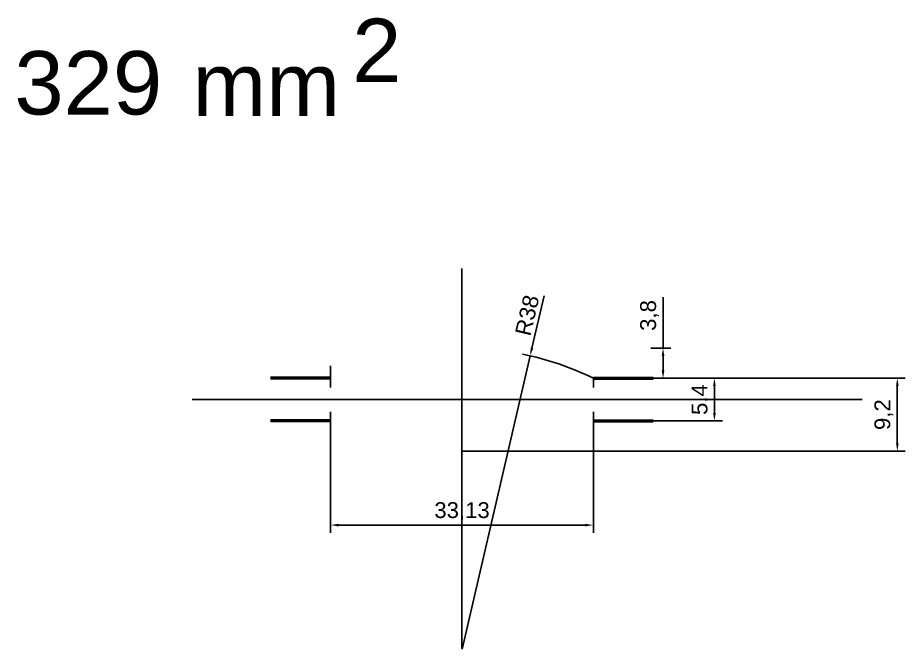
# Model space of a CAD drawing. Header units: millimetres. Extents: x 6647 to 33601, y -1887 to 8501.
# Drawn here: x 31599.7 to 31711.7, y 5891.3 to 5970.9 of the extents above; entities that cross this region are included whole.
import ezdxf

# ---------------------------------------------------------------- set-up
doc = ezdxf.new("R2010")
doc.units = ezdxf.units.MM
doc.layers.add('контурная', color=7, linetype='Continuous', lineweight=50)
doc.layers.add('тонкая', color=7, linetype='Continuous', lineweight=25)
doc.layers.add('осевая', color=4, linetype='Continuous')
doc.styles.add('s1v4', font='ARIAL.TTF', dxfattribs={"height": 4})
doc.styles.get("Standard").update_dxf_attribs({"font": 'ARIAL.TTF'})
doc.dimstyles.new('s1v2', dxfattribs={"dimtxt": 2, "dimasz": 1, "dimexe": 1, "dimexo": 0, "dimgap": 0.5, "dimtad": 1, "dimtxsty": 'Standard', "dimcen": 1, "dimadec": 0, "dimazin": 0, "dimtfac": 1, "dimtix": 1, "dimtmove": 0, "dimatfit": 3, "dimfxl": 1, "dimarcsym": 0})

# ---------------------------------------------------------------- blocks, each defined once
blk = doc.blocks.new('*D203')
at = {"layer": 'Defpoints', "color": 0, "transparency": 16777216}
for p in [(31664.35, 5928.28), (31655.76, 5891.26)]:
    blk.add_point(p, dxfattribs=at)
at = {"layer": 'тонкая', "color": 0, "lineweight": -2, "transparency": 16777216}
for p, q in [((31666.12, 5935.86), (31664.58, 5929.25)), ((31655.76, 5891.26), (31664.35, 5928.28))]:
    blk.add_line(p, q, dxfattribs=at)
blk.add_arc((31655.76, 5891.26), 38, 64.1561, 78.4305, dxfattribs=at)
at = {"layer": 'тонкая', "color": 0, "transparency": 16777216}
blk.add_solid([(31664.42, 5929.29), (31664.74, 5929.21), (31664.35, 5928.28)], dxfattribs=at)
at = {"layer": 'тонкая', "color": 0, "transparency": 16777216, "insert": (31663.98, 5933.39), "char_height": 2, "attachment_point": 5, "rotation": 76.9228}
blk.add_mtext('R38', dxfattribs=at)
blk = doc.blocks.new('*D204')
at = {"layer": 'Defpoints', "color": 0, "transparency": 16777216}
for p in [(31678.08, 5925.46), (31687.59, 5925.46), (31677.9, 5920.07)]:
    blk.add_point(p, dxfattribs=at)
at = {"layer": 'тонкая', "color": 0, "lineweight": -2, "transparency": 16777216}
for p, q in [((31678.08, 5925.46), (31688.59, 5925.46)), ((31687.59, 5921.07), (31687.59, 5924.46)), ((31677.9, 5920.07), (31688.59, 5920.07))]:
    blk.add_line(p, q, dxfattribs=at)
at = {"layer": 'тонкая', "color": 0, "transparency": 16777216}
for points in [[(31687.42, 5924.46), (31687.75, 5924.46), (31687.59, 5925.46)], [(31687.42, 5921.07), (31687.75, 5921.07), (31687.59, 5920.07)]]:
    blk.add_solid(points, dxfattribs=at)
at = {"layer": 'тонкая', "color": 0, "transparency": 16777216, "insert": (31685.89, 5922.76), "char_height": 2, "attachment_point": 5, "rotation": 90}
blk.add_mtext('5,4', dxfattribs=at)
blk = doc.blocks.new('*D205')
at = {"layer": 'Defpoints', "color": 0, "transparency": 16777216}
for p in [(31672.32, 5925.46), (31710.65, 5925.46), (31655.76, 5916.26)]:
    blk.add_point(p, dxfattribs=at)
at = {"layer": 'тонкая', "color": 0, "lineweight": -2, "transparency": 16777216}
for p, q in [((31672.32, 5925.46), (31711.65, 5925.46)), ((31710.65, 5917.26), (31710.65, 5924.46)), ((31655.76, 5916.26), (31711.65, 5916.26))]:
    blk.add_line(p, q, dxfattribs=at)
at = {"layer": 'тонкая', "color": 0, "transparency": 16777216}
for points in [[(31710.49, 5924.46), (31710.82, 5924.46), (31710.65, 5925.46)], [(31710.49, 5917.26), (31710.82, 5917.26), (31710.65, 5916.26)]]:
    blk.add_solid(points, dxfattribs=at)
at = {"layer": 'тонкая', "color": 0, "transparency": 16777216, "insert": (31708.95, 5920.86), "char_height": 2, "attachment_point": 5, "rotation": 90}
blk.add_mtext('9,2', dxfattribs=at)
blk = doc.blocks.new('*D206')
at = {"layer": 'Defpoints', "color": 0, "transparency": 16777216}
for p in [(31679.55, 5929.26), (31681.11, 5929.26), (31679.88, 5925.46)]:
    blk.add_point(p, dxfattribs=at)
at = {"layer": 'тонкая', "color": 0, "lineweight": -2, "transparency": 16777216}
for p, q in [((31681.11, 5929.26), (31681.11, 5935.69)), ((31679.55, 5929.26), (31682.11, 5929.26)), ((31681.11, 5926.46), (31681.11, 5928.26)), ((31679.88, 5925.46), (31682.11, 5925.46))]:
    blk.add_line(p, q, dxfattribs=at)
at = {"layer": 'тонкая', "color": 0, "transparency": 16777216}
for points in [[(31680.94, 5928.26), (31681.28, 5928.26), (31681.11, 5929.26)], [(31680.94, 5926.46), (31681.28, 5926.46), (31681.11, 5925.46)]]:
    blk.add_solid(points, dxfattribs=at)
at = {"layer": 'тонкая', "color": 0, "transparency": 16777216, "insert": (31679.41, 5933.37), "char_height": 2, "attachment_point": 5, "rotation": 90}
blk.add_mtext('3,8', dxfattribs=at)
blk = doc.blocks.new('*D107')
at = {"layer": 'Defpoints', "color": 0, "transparency": 16777216}
for p in [(31672.32, 5920.36), (31639.19, 5918.82), (31639.19, 5906.93)]:
    blk.add_point(p, dxfattribs=at)
at = {"layer": 'тонкая', "color": 0, "lineweight": -2, "transparency": 16777216}
for p, q in [((31672.32, 5920.36), (31672.32, 5905.93)), ((31639.19, 5918.82), (31639.19, 5905.93)), ((31671.32, 5906.93), (31640.19, 5906.93))]:
    blk.add_line(p, q, dxfattribs=at)
at = {"layer": 'тонкая', "color": 0, "transparency": 16777216}
for points in [[(31640.19, 5907.09), (31640.19, 5906.76), (31639.19, 5906.93)], [(31671.32, 5907.09), (31671.32, 5906.76), (31672.32, 5906.93)]]:
    blk.add_solid(points, dxfattribs=at)
at = {"layer": 'тонкая', "color": 0, "transparency": 16777216, "insert": (31655.76, 5908.63), "char_height": 2, "attachment_point": 5}
blk.add_mtext('33,13', dxfattribs=at)

msp = doc.modelspace()

# ---------------------------------------------------------------- linework, layer by layer
at = {"layer": 'контурная'}
for p, q in [((31639.1911, 5925.4611), (31631.6281, 5925.4611)), ((31672.3211, 5925.4611), (31679.8842, 5925.4611)), ((31639.1911, 5920.0651), (31631.6281, 5920.0651)), ((31672.3211, 5920.0651), (31679.8842, 5920.0651))]:
    msp.add_line(p, q, dxfattribs=at)
for centre, start, end in [((31655.7561, 5891.2631), 115.843916, 115.848816), ((31655.7561, 5891.2631), 64.143253, 64.156084), ((31655.7561, 5954.2631), 244.151184, 244.156084), ((31655.7561, 5954.2631), 295.843916, 295.856747)]:
    msp.add_arc(centre, 38, start, end, dxfattribs=at)
at = {"layer": 'осевая'}
for p, q in [((31655.7561, 5891.4131), (31655.7561, 5939.2779)), ((31621.7198, 5922.7631), (31706.234, 5922.7631))]:
    msp.add_line(p, q, dxfattribs=at)
at = {"layer": 'тонкая'}
for p, q in [((31639.1911, 5924.296), (31639.1911, 5927.0032)), ((31672.3211, 5924.296), (31672.3211, 5925.4625)), ((31639.1911, 5921.2302), (31639.1911, 5918.523)), ((31672.3211, 5921.2302), (31672.3211, 5920.0637))]:
    msp.add_line(p, q, dxfattribs=at)

# ---------------------------------------------------------------- texts
at = {"layer": 'тонкая', "style": 's1v4'}
for s, p in [('2', (31641.9029, 5962.8107)), ('329', (31599.3081, 5958.7228)), ('mm', (31621.763, 5958.5216))]:
    msp.add_text(s, height=8, dxfattribs=at).set_placement(p)

# ---------------------------------------------------------------- dimensions: what is measured, and where the dimension line sits
at = {"layer": 'тонкая'}
dim = msp.add_radius_dim(center=(31655.7561, 5891.2631), mpoint=(31664.3542, 5928.2776), dimstyle='s1v2', dxfattribs=at)
dim.commit()
dim.dimension.update_dxf_attribs({"geometry": '*D203', "text_midpoint": (31663.9786, 5933.3866)})
dim = msp.add_linear_dim(base=(31681.1099, 5929.2631), p1=(31679.8842, 5925.4611), p2=(31679.5472, 5929.2631), angle=90, dimstyle='s1v2', dxfattribs=at)
dim.commit()
dim.dimension.update_dxf_attribs({"geometry": '*D206', "text_midpoint": (31681.1099, 5933.3674), "dimtype": 160})
for base, p1, p2, picture, middle in [((31710.6533, 5925.4606), (31655.7588, 5916.2631), (31672.325, 5925.4606), '*D205', (31708.9514, 5920.8619)), ((31687.5874, 5925.4611), (31677.9008, 5920.0651), (31678.0795, 5925.4611), '*D204', (31685.8896, 5922.7631))]:
    dim = msp.add_linear_dim(base=base, p1=p1, p2=p2, angle=90, dimstyle='s1v2', dxfattribs=at)
    dim.commit()
    dim.dimension.update_dxf_attribs({"geometry": picture, "text_midpoint": middle})
dim = msp.add_linear_dim(base=(31639.1911, 5906.9282), p1=(31672.3211, 5920.3637), p2=(31639.1911, 5918.823), dimstyle='s1v2', dxfattribs=at)
dim.commit()
dim.dimension.update_dxf_attribs({"geometry": '*D107', "text_midpoint": (31655.7561, 5908.6301)})

doc.saveas('drawing.dxf')
